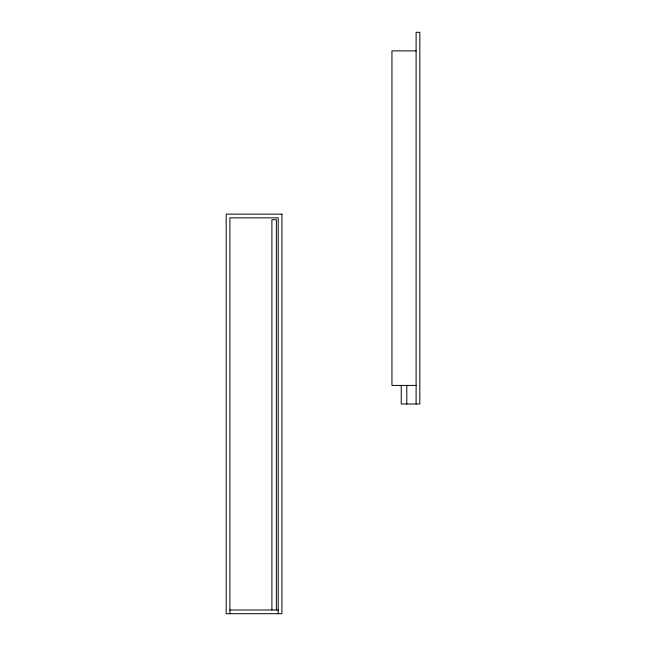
<?xml version="1.0" encoding="UTF-8"?>
<svg xmlns="http://www.w3.org/2000/svg" width="646" height="646" viewBox="0 0 646 646"><rect width="100%" height="100%" fill="white"/><g stroke="black" fill="none" stroke-linecap="round" stroke-linejoin="round"><path stroke-width="0.97" d="M416.105 50.889L391.944 50.889L391.944 385.42L416.105 385.42M229.895 609.986L278.216 609.986M416.105 404L416.105 32.3L419.819 32.3L419.819 404L401.239 404L401.239 385.42M406.81 385.42L406.81 404M278.216 613.7L278.216 217.839L229.895 217.839L229.895 613.7M276.359 609.986L276.359 219.697L271.909 219.697L271.909 609.986M281.931 214.125L226.181 214.125L226.181 613.7L281.931 613.7L281.931 214.125"/></g></svg>
